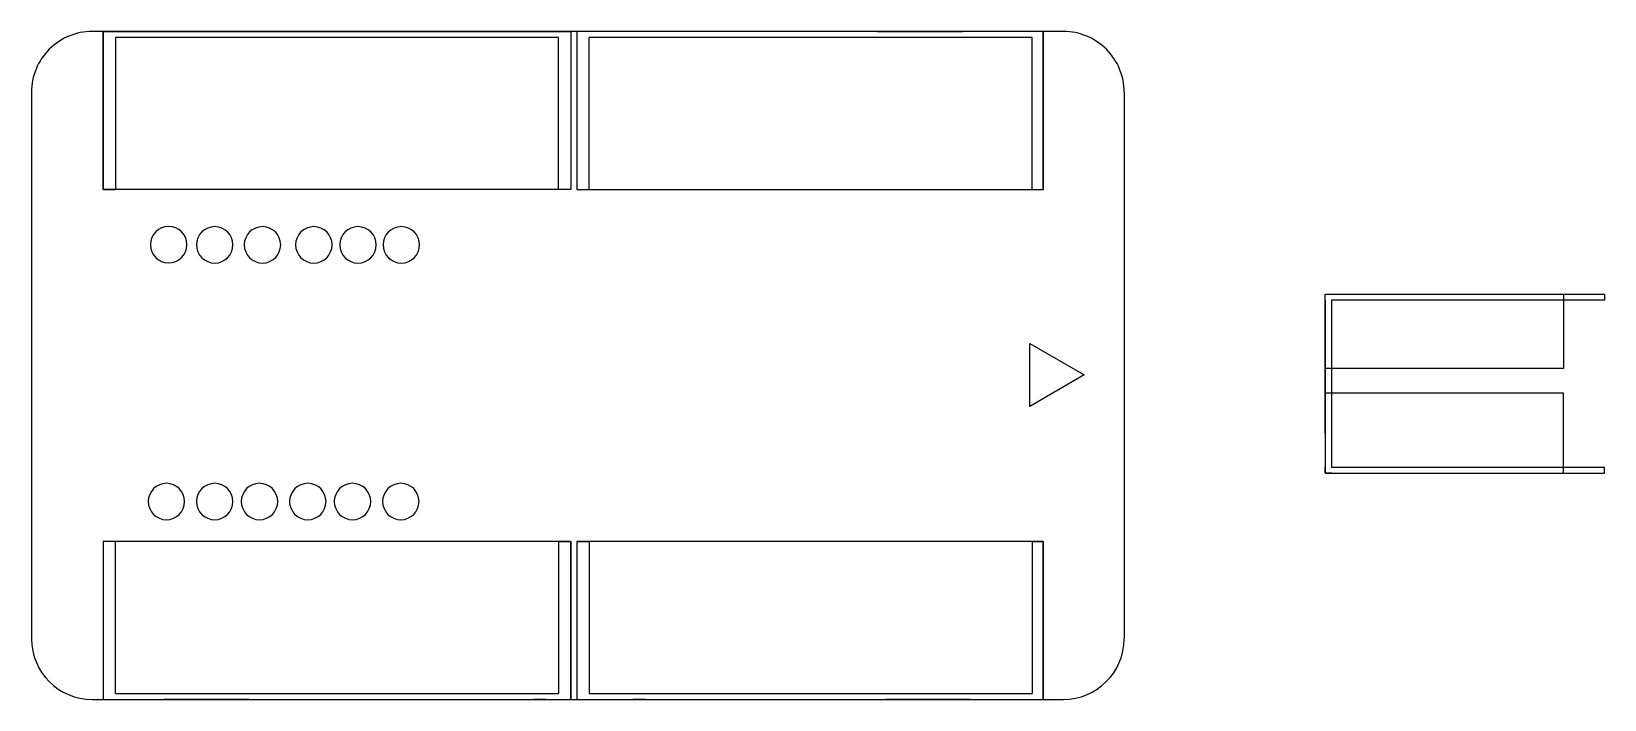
# Model space of a CAD drawing. Header units: millimetres. Extents: x 140 to 399, y 70 to 180.
import ezdxf

# ---------------------------------------------------------------- set-up
doc = ezdxf.new("R2010")
doc.units = ezdxf.units.MM

msp = doc.modelspace()

# ---------------------------------------------------------------- linework, layer by layer
at = {"color": 2}
for p, q in [((309.97, 180.01), (149.97, 180.01)), ((309.97, 180.01), (309.97, 180.01)), ((139.96, 170), (139.98, 80)), ((319.98, 170), (319.96, 80)), ((149.97, 70.01), (309.97, 70.01)), ((309.97, 70.01), (309.97, 70.01))]:
    msp.add_line(p, q, dxfattribs=at)
for p, q in [((153.8, 180.01), (151.8, 180.01)), ((151.8, 180.01), (151.8, 154.01)), ((153.8, 180.01), (153.8, 180.01)), ((226.8, 179.01), (153.8, 179.01)), ((153.8, 179.01), (153.8, 154.01)), ((229.83, 180.01), (219.79, 180.01)), ((222.97, 180.01), (224.97, 180.01)), ((222.97, 180.01), (224.97, 180.01)), ((226.8, 180.01), (226.8, 180.01)), ((226.8, 154.01), (226.8, 179.01)), ((228.8, 180.01), (228.8, 154.01)), ((231.83, 180.01), (229.83, 180.01)), ((229.83, 180.01), (229.83, 154.01)), ((231.83, 154.01), (231.83, 179.01)), ((304.83, 179.01), (231.83, 179.01)), ((304.83, 154.01), (304.83, 179.01)), ((306.61, 154.01), (306.61, 180.01)), ((306.61, 180.01), (306.61, 154.01)), ((151.8, 154.01), (153.8, 154.01)), ((228.8, 154.01), (226.8, 154.01)), ((229.83, 154.01), (231.83, 154.01)), ((304.83, 154.01), (306.61, 154.01)), ((353.11, 135.77), (353.11, 136.77)), ((353.11, 136.77), (354.11, 136.77)), ((353.11, 135.77), (353.11, 108.27)), ((354.11, 136.77), (399.11, 136.77)), ((399.11, 135.77), (354.11, 135.77)), ((354.11, 135.77), (354.11, 108.27)), ((399.11, 136.77), (399.11, 135.77)), ((353.11, 107.27), (353.11, 108.27)), ((354.11, 107.27), (353.11, 107.27)), ((354.11, 108.27), (399.11, 108.27)), ((354.11, 107.27), (399.11, 107.27)), ((399.11, 107.27), (399.11, 108.27)), ((151.8, 96.01), (151.8, 70.01)), ((153.8, 96.01), (151.8, 96.01)), ((153.8, 71.01), (153.8, 96.01)), ((153.8, 71.01), (153.8, 96.01)), ((226.8, 96.01), (226.8, 71.01)), ((226.8, 96.01), (228.8, 96.01)), ((228.8, 96.01), (228.8, 70.01)), ((229.83, 96.01), (229.83, 70.01)), ((229.83, 96.01), (231.83, 96.01)), ((231.83, 96.01), (231.83, 71.01)), ((304.83, 96.01), (304.83, 71.01)), ((304.83, 96.01), (306.61, 96.01)), ((306.61, 96.01), (306.61, 70.01)), ((151.8, 70.01), (153.8, 70.01)), ((153.8, 71.01), (226.8, 71.01)), ((224.68, 70.01), (222.68, 70.01)), ((231.83, 71.01), (304.83, 71.01)), ((232.61, 70.01), (234.61, 70.01)), ((241.06, 70.01), (239.06, 70.01))]:
    msp.add_line(p, q)
for points, elevation in [([(151.8, 180.01), (228.8, 180.01), (228.8, 154.01), (151.8, 154.01)], 27), ([(229.83, 180.01), (229.83, 154.01), (306.61, 154.01), (306.61, 180.01)], 27), ([(353.11, 136.77), (392.37, 136.77), (392.37, 124.52), (353.11, 124.52)], 19.5), ([(353.11, 107.27), (392.37, 107.27), (392.37, 120.46), (353.11, 120.46)], 19.5), ([(151.8, 96.01), (151.8, 69.99), (228.8, 70.01), (228.8, 96.02)], 27), ([(229.83, 96.01), (229.83, 70.01), (306.61, 70.01), (306.61, 96.01)], 27)]:
    msp.add_lwpolyline(points, close=True, dxfattribs=dict(elevation=elevation))
at = {"extrusion": (-1, 0, 0), "elevation": -353.11}
msp.add_lwpolyline([(-130.82, 10.87), (-130.82, 2.3), (-113.87, 2.3), (-113.87, 10.87)], close=True, dxfattribs=at)
at = {"extrusion": (0, 0, -1)}
msp.add_lwpolyline([(-313.37, 123.45), (-304.41, 118.27), (-304.41, 128.62)], close=True, dxfattribs=at)
at = {"extrusion": (0, 1, 0)}
for centre in [(-170.18, 11.08, 180.01), (-286.33, 11.05, 180.01)]:
    msp.add_circle(centre, 7, dxfattribs=at)
at = {"extrusion": (0, 0, -1)}
for centre in [(-162.56, 144.9), (-170.16, 144.87), (-178.02, 144.87), (-186.48, 144.87), (-193.75, 144.87), (-200.91, 144.87), (-162.2, 102.6), (-170.16, 102.6), (-177.53, 102.6), (-185.49, 102.6), (-192.85, 102.6), (-200.81, 102.6)]:
    msp.add_circle(centre, 3, dxfattribs=at)
at = {"extrusion": (0, -1, 0)}
msp.add_circle((168.84, 13.31, -70.01), 7, dxfattribs=at)
at = {"extrusion": (3.70171e-16, -1, 0)}
msp.add_circle((287.66, 11.22, -70.01), 7, dxfattribs=at)
at = {"color": 2}
for centre, radius, start, end in [((149.97, 170), 10.01, 90, 180.0198), ((309.97, 170), 10.01, 359.9802, 90), ((149.97, 80), 9.99, 180, 270), ((309.97, 80), 9.99, 270, 0)]:
    msp.add_arc(centre, radius, start, end, dxfattribs=at)

doc.saveas('drawing.dxf')
